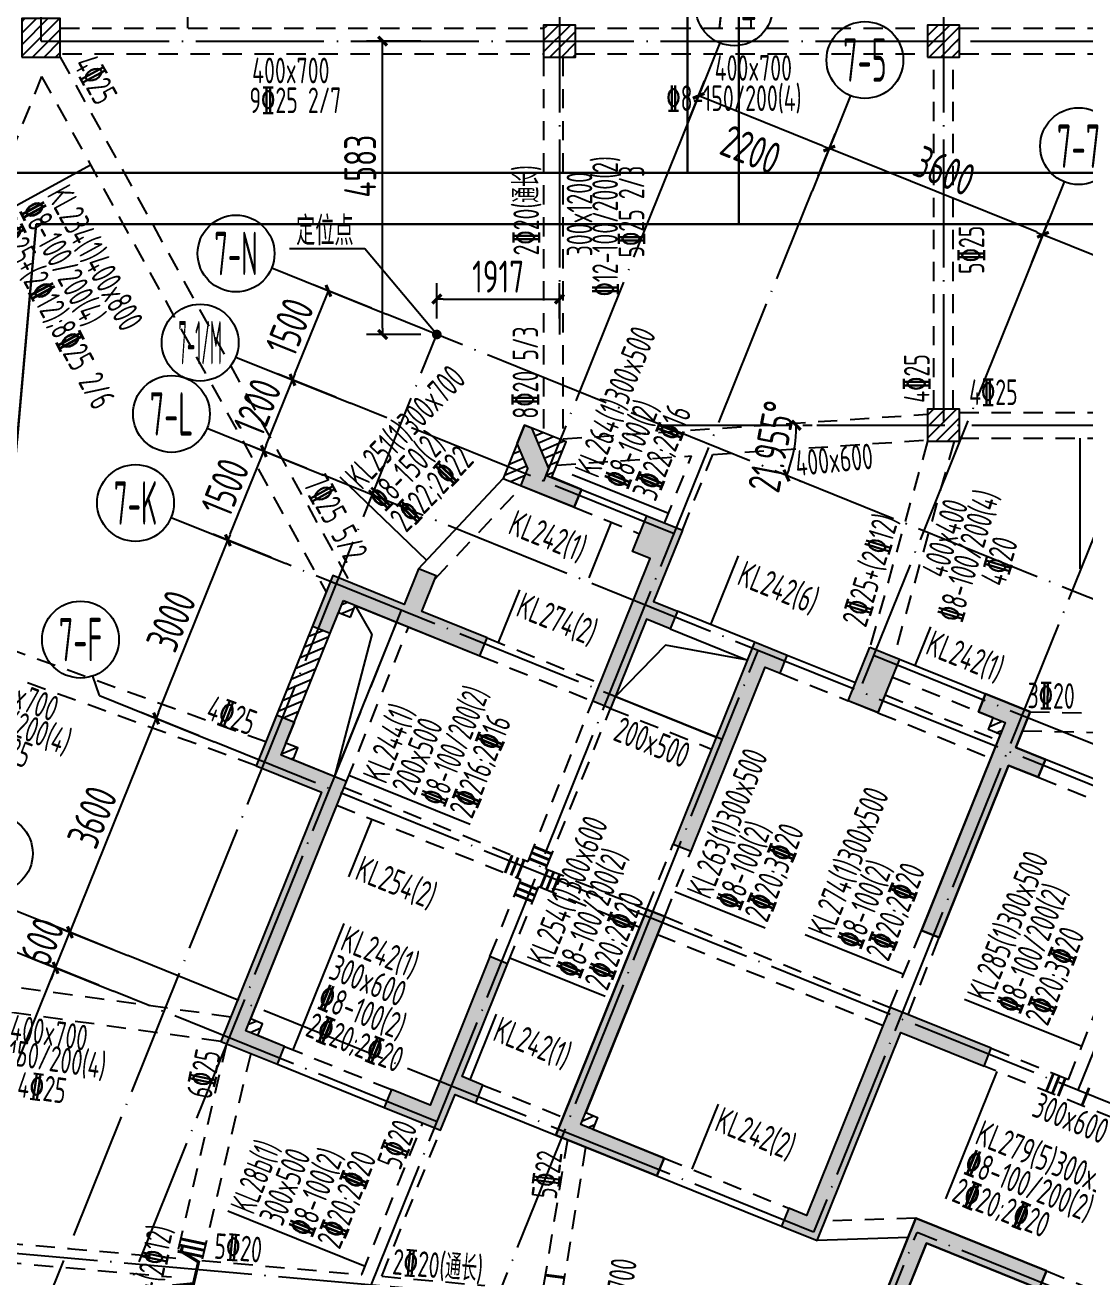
# Model space of a CAD drawing. Header units: millimetres. Extents: x 64473 to 386235, y 427387 to 703525.
# Drawn here: x 226496 to 243056, y 519695 to 539245 of the extents above; entities that cross this region are included whole.
import ezdxf
from ezdxf.enums import TextEntityAlignment as Align

# ---------------------------------------------------------------- set-up
doc = ezdxf.new("R2010")
doc.units = ezdxf.units.MM
doc.header["$LTSCALE"] = 100
doc.header["$PDMODE"] = 35
doc.header["$PDSIZE"] = 200
doc.linetypes.add('3', pattern=[5, 3, -2])
doc.linetypes.add('DOTE', pattern=[2.42, 2, -0.2, 0.02, -0.2])
for name, color, linetype in [('B-TEXT', 7, 'Continuous'), ('B-开洞', 7, 'Continuous'), ('COLU', 7, 'Continuous'), ('colu-1层', 6, 'Continuous'), ('colu-主楼', 7, 'Continuous'), ('h填实-1层', 254, 'Continuous'), ('h斜线-1层', 7, 'Continuous'), ('h斜线-柱', 7, 'Continuous'), ('L-AXIS', 3, 'Continuous'), ('L-dote', 253, 'DOTE'), ('L-吊筋', 1, 'Continuous'), ('L-箍筋', 1, 'Continuous'), ('wall-主楼', 2, 'Continuous'), ('垂直标注', 31, 'Continuous'), ('垂直钢筋', 27, 'Continuous'), ('梁', 4, 'Continuous'), ('梁虚线', 4, '3'), ('水平标注', 2, 'Continuous'), ('水平钢筋', 30, 'Continuous')]:
    doc.layers.add(name, color=color, linetype=linetype)
doc.styles.add('_TCH_AXIS', font='tssdeng.shx', dxfattribs={"width": 0.7, "bigfont": 'tssdchn.shx'})
doc.styles.add('COMPLEX', font='tssdeng.shx', dxfattribs={"width": 0.7, "bigfont": 'tssdchn.shx'})
doc.styles.get("Standard").update_dxf_attribs({"font": 'tssdeng.shx', "width": 0.7, "bigfont": 'tssdchn.shx'})
doc.styles.add('TSSD_Dimension', font='Tssdeng.shx', dxfattribs={"width": 0.7, "bigfont": 'tssdchn.shx'})
doc.dimstyles.new('TSSD_100_100', dxfattribs={"dimtxt": 300, "dimasz": 100, "dimexe": 100, "dimexo": 250, "dimgap": 100, "dimtad": 1, "dimdec": 0, "dimzin": 0, "dimdsep": 46, "dimtxsty": 'TSSD_Dimension', "dimblk": 'ARCHTICK', "dimcen": 0, "dimdle": 100, "dimclrt": 7, "dimadec": 0, "dimazin": 0, "dimtfac": 1, "dimtdec": 0, "dimtix": 1, "dimtmove": 2, "dimatfit": 3, "dimldrblk": 'ARCHTICK', "dimfxl": 1, "dimtolj": 1, "dimtzin": 0, "dimarcsym": 0})
doc.dimstyles.new('TSSD_100_100$0', dxfattribs={"dimtxt": 300, "dimasz": 100, "dimexe": 250, "dimexo": 250, "dimgap": 100, "dimtad": 1, "dimdec": 0, "dimzin": 0, "dimdsep": 46, "dimtxsty": 'TSSD_Dimension', "dimblk": '_tsdbk', "dimblk1": '_tsdbk', "dimblk2": '_tsdbk', "dimsah": 1, "dimcen": 0, "dimclrt": 7, "dimadec": 0, "dimazin": 0, "dimtfac": 1, "dimtdec": 0, "dimtix": 1, "dimtmove": 2, "dimatfit": 3, "dimldrblk": '_tsdbk', "dimfxl": 1, "dimtolj": 1, "dimtzin": 0, "dimarcsym": 0})
pattern_1 = [(45, (-467527.32, -323147.44), (-89.802561, 89.802561), [])]
pattern_2 = [(23.04538, (-111304.37, 109875.01), (-49.71543, 116.864777), [])]

# ---------------------------------------------------------------- blocks, each defined once
blk = doc.blocks.new('_tsdbk')
blk.add_line((-1, 0), (0, 0))
at = {"const_width": 0.5}
blk.add_lwpolyline([(-0.7, -0.7), (0.7, 0.7)], dxfattribs=at)
blk = doc.blocks.new('*D150')
at = {"layer": 'Defpoints', "color": 0}
for p in [(242399, 535970), (242132, 535307), (244451, 534372)]:
    blk.add_point(p, dxfattribs=at)
at = {"layer": 'L-AXIS', "color": 0, "lineweight": -2}
for p, q in [((242225, 535539), (242493, 536202)), ((244625, 535073), (242492, 535933)), ((244544, 534604), (244812, 535268))]:
    blk.add_line(p, q, dxfattribs=at)
at = {"layer": 'L-AXIS', "color": 0, "lineweight": -2, "xscale": 100, "yscale": 100, "zscale": 100}
for p, rotation in [((242399, 535970), 158.0453799635221), ((244718, 535036), 338.0453799635221)]:
    blk.add_blockref('_tsdbk', p, dxfattribs=dict(at, rotation=rotation))
at = {"layer": 'L-AXIS', "color": 7, "insert": (243690, 535828), "char_height": 500, "attachment_point": 5, "rotation": 338.0454, "style": 'TSSD_Dimension'}
blk.add_mtext('\\A1;2500', dxfattribs=at)
blk = doc.blocks.new('_AXISO')
blk.add_circle((0, 0), 0.5)
at = {"layer": 'B-TEXT', "style": 'COMPLEX', "width": 1.450893}
blk.add_attdef('A', text='', height=0.56, dxfattribs=at).set_placement((0.249375, -0.28), (0.749375, -0.28), align=Align.FIT)
blk = doc.blocks.new('*D151')
at = {"layer": 'Defpoints', "color": 0}
for p in [(239061, 537316), (238793, 536653), (242132, 535307)]:
    blk.add_point(p, dxfattribs=at)
at = {"layer": 'L-AXIS', "color": 0, "lineweight": -2}
for p, q in [((238886, 536884), (239154, 537548)), ((242307, 536008), (239153, 537279)), ((242225, 535539), (242493, 536202))]:
    blk.add_line(p, q, dxfattribs=at)
at = {"layer": 'L-AXIS', "color": 0, "lineweight": -2, "xscale": 100, "yscale": 100, "zscale": 100}
for p, rotation in [((239061, 537316), 158.0453799635221), ((242399, 535970), 338.0453799635221)]:
    blk.add_blockref('_tsdbk', p, dxfattribs=dict(at, rotation=rotation))
at = {"layer": 'L-AXIS', "color": 7, "insert": (240861, 536968), "char_height": 500, "attachment_point": 5, "rotation": 338.0454, "style": 'TSSD_Dimension'}
blk.add_mtext('\\A1;3600', dxfattribs=at)
blk = doc.blocks.new('*D153')
at = {"layer": 'Defpoints', "color": 0}
for p in [(226974, 524522), (227880, 524156), (226086, 519704)]:
    blk.add_point(p, dxfattribs=at)
at = {"layer": 'L-AXIS', "color": 0, "lineweight": -2}
for p, q in [((227648, 524250), (226742, 524615)), ((225217, 520162), (226937, 524429)), ((225854, 519798), (224948, 520163))]:
    blk.add_line(p, q, dxfattribs=at)
at = {"layer": 'L-AXIS', "color": 0, "lineweight": -2, "xscale": 100, "yscale": 100, "zscale": 100}
for p, rotation in [((226974, 524522), 68.04537995731236), ((225179, 520070), 248.0453799573123)]:
    blk.add_blockref('_tsdbk', p, dxfattribs=dict(at, rotation=rotation))
at = {"layer": 'L-AXIS', "color": 7, "insert": (225752, 522426), "char_height": 500, "attachment_point": 5, "rotation": 68.0454, "style": 'TSSD_Dimension'}
blk.add_mtext('\\A1;4800', dxfattribs=at)
blk = doc.blocks.new('*D159')
at = {"layer": 'Defpoints', "color": 0}
for p in [(229666, 531199), (230572, 530834), (229450, 528052)]:
    blk.add_point(p, dxfattribs=at)
at = {"layer": 'L-AXIS', "color": 0, "lineweight": -2}
for p, q in [((230340, 530928), (229434, 531293)), ((228582, 528510), (229628, 531107)), ((229219, 528145), (228312, 528510))]:
    blk.add_line(p, q, dxfattribs=at)
at = {"layer": 'L-AXIS', "color": 0, "lineweight": -2, "xscale": 100, "yscale": 100, "zscale": 100}
for p, rotation in [((229666, 531199), 68.04537995731236), ((228544, 528417), 248.0453799573123)]:
    blk.add_blockref('_tsdbk', p, dxfattribs=dict(at, rotation=rotation))
at = {"layer": 'L-AXIS', "color": 7, "insert": (228780, 529939), "char_height": 500, "attachment_point": 5, "rotation": 68.0454, "style": 'TSSD_Dimension'}
blk.add_mtext('\\A1;3000', dxfattribs=at)
blk = doc.blocks.new('*D163')
at = {"layer": 'Defpoints', "color": 0}
for p in [(227198, 525078), (228105, 524713), (227880, 524156)]:
    blk.add_point(p, dxfattribs=at)
at = {"layer": 'L-AXIS', "color": 0, "lineweight": -2}
for p, q in [((227873, 524806), (226966, 525172)), ((227236, 525171), (227273, 525264)), ((226974, 524522), (227198, 525078)), ((227648, 524250), (226742, 524615)), ((226937, 524429), (226899, 524336))]:
    blk.add_line(p, q, dxfattribs=at)
at = {"layer": 'L-AXIS', "color": 0, "lineweight": -2, "xscale": 100, "yscale": 100, "zscale": 100}
for p, rotation in [((227198, 525078), 248.0453799573123), ((226974, 524522), 68.04537995731238)]:
    blk.add_blockref('_tsdbk', p, dxfattribs=dict(at, rotation=rotation))
at = {"layer": 'L-AXIS', "color": 7, "insert": (226762, 524931), "char_height": 500, "attachment_point": 5, "rotation": 68.0454, "style": 'TSSD_Dimension'}
blk.add_mtext('\\A1;600', dxfattribs=at)
blk = doc.blocks.new('*D164')
at = {"layer": 'Defpoints', "color": 0}
for p in [(228544, 528417), (229450, 528052), (228105, 524713)]:
    blk.add_point(p, dxfattribs=at)
at = {"layer": 'L-AXIS', "color": 0, "lineweight": -2}
for p, q in [((229219, 528145), (228312, 528510)), ((227236, 525171), (228507, 528324)), ((227873, 524806), (226966, 525172))]:
    blk.add_line(p, q, dxfattribs=at)
at = {"layer": 'L-AXIS', "color": 0, "lineweight": -2, "xscale": 100, "yscale": 100, "zscale": 100}
for p, rotation in [((228544, 528417), 68.04537995731236), ((227198, 525078), 248.0453799573123)]:
    blk.add_blockref('_tsdbk', p, dxfattribs=dict(at, rotation=rotation))
at = {"layer": 'L-AXIS', "color": 7, "insert": (227547, 526878), "char_height": 500, "attachment_point": 5, "rotation": 68.0454, "style": 'TSSD_Dimension'}
blk.add_mtext('\\A1;3600', dxfattribs=at)
blk = doc.blocks.new('*D165')
at = {"layer": 'Defpoints', "color": 0}
for p in [(234847, 534966), (232930, 534412), (234847, 534412)]:
    blk.add_point(p, dxfattribs=at)
at = {"layer": 'L-AXIS', "color": 0, "lineweight": -2}
for p, q in [((232930, 534662), (232930, 535216)), ((234847, 534662), (234847, 535216)), ((233030, 534966), (234747, 534966))]:
    blk.add_line(p, q, dxfattribs=at)
at = {"layer": 'L-AXIS', "color": 0, "lineweight": -2, "xscale": 100, "yscale": 100, "zscale": 100, "rotation": 180}
blk.add_blockref('_tsdbk', (232930, 534966), dxfattribs=at)
at = {"layer": 'L-AXIS', "color": 0, "lineweight": -2, "xscale": 100, "yscale": 100, "zscale": 100}
blk.add_blockref('_tsdbk', (234847, 534966), dxfattribs=at)
at = {"layer": 'L-AXIS', "color": 7, "insert": (233888, 535316), "char_height": 500, "attachment_point": 5, "style": 'TSSD_Dimension'}
blk.add_mtext('\\A1;1917', dxfattribs=at)
blk = doc.blocks.new('*D166')
at = {"layer": 'Defpoints', "color": 0}
for p in [(232083, 538995), (232930, 538995), (232930, 534412)]:
    blk.add_point(p, dxfattribs=at)
at = {"layer": 'L-AXIS', "color": 0, "lineweight": -2}
for p, q in [((232680, 538995), (231833, 538995)), ((232083, 534512), (232083, 538895)), ((232680, 534412), (231833, 534412))]:
    blk.add_line(p, q, dxfattribs=at)
at = {"layer": 'L-AXIS', "color": 0, "lineweight": -2, "xscale": 100, "yscale": 100, "zscale": 100}
for p, rotation in [((232083, 538995), 90), ((232083, 534412), 270)]:
    blk.add_blockref('_tsdbk', p, dxfattribs=dict(at, rotation=rotation))
at = {"layer": 'L-AXIS', "color": 7, "insert": (231733, 537041), "char_height": 500, "attachment_point": 5, "rotation": 90, "style": 'TSSD_Dimension'}
blk.add_mtext('\\A1;4583', dxfattribs=at)
blk = doc.blocks.new('*D167')
at = {"layer": 'Defpoints', "color": 0}
for p in [(230227, 532591), (231133, 532225), (230572, 530834)]:
    blk.add_point(p, dxfattribs=at)
at = {"layer": 'L-AXIS', "color": 0, "lineweight": -2}
for p, q in [((230901, 532319), (229995, 532684)), ((229703, 531292), (230189, 532498)), ((230340, 530928), (229434, 531293))]:
    blk.add_line(p, q, dxfattribs=at)
at = {"layer": 'L-AXIS', "color": 0, "lineweight": -2, "xscale": 100, "yscale": 100, "zscale": 100}
for p, rotation in [((230227, 532591), 68.04537995731236), ((229666, 531199), 248.0453799573123)]:
    blk.add_blockref('_tsdbk', p, dxfattribs=dict(at, rotation=rotation))
at = {"layer": 'L-AXIS', "color": 7, "insert": (229622, 532026), "char_height": 500, "attachment_point": 5, "rotation": 68.0454, "style": 'TSSD_Dimension'}
blk.add_mtext('\\A1;1500', dxfattribs=at)
blk = doc.blocks.new('*D168')
at = {"layer": 'Defpoints', "color": 0}
for p in [(230675, 533704), (231582, 533338), (231133, 532225)]:
    blk.add_point(p, dxfattribs=at)
at = {"layer": 'L-AXIS', "color": 0, "lineweight": -2}
for p, q in [((231350, 533432), (230443, 533797)), ((230264, 532683), (230638, 533611)), ((230901, 532319), (229995, 532684))]:
    blk.add_line(p, q, dxfattribs=at)
at = {"layer": 'L-AXIS', "color": 0, "lineweight": -2, "xscale": 100, "yscale": 100, "zscale": 100}
for p, rotation in [((230675, 533704), 68.04537995731236), ((230227, 532591), 248.0453799573123)]:
    blk.add_blockref('_tsdbk', p, dxfattribs=dict(at, rotation=rotation))
at = {"layer": 'L-AXIS', "color": 7, "insert": (230126, 533278), "char_height": 500, "attachment_point": 5, "rotation": 68.0454, "style": 'TSSD_Dimension'}
blk.add_mtext('\\A1;1200', dxfattribs=at)
blk = doc.blocks.new('*D169')
at = {"layer": 'Defpoints', "color": 0}
for p in [(231236, 535095), (232142, 534730), (231582, 533338)]:
    blk.add_point(p, dxfattribs=at)
at = {"layer": 'L-AXIS', "color": 0, "lineweight": -2}
for p, q in [((231910, 534823), (231004, 535188)), ((230713, 533796), (231199, 535002)), ((231350, 533432), (230443, 533797))]:
    blk.add_line(p, q, dxfattribs=at)
at = {"layer": 'L-AXIS', "color": 0, "lineweight": -2, "xscale": 100, "yscale": 100, "zscale": 100}
for p, rotation in [((231236, 535095), 68.04537995731236), ((230675, 533704), 248.0453799573123)]:
    blk.add_blockref('_tsdbk', p, dxfattribs=dict(at, rotation=rotation))
at = {"layer": 'L-AXIS', "color": 7, "insert": (230631, 534530), "char_height": 500, "attachment_point": 5, "rotation": 68.0454, "style": 'TSSD_Dimension'}
blk.add_mtext('\\A1;1500', dxfattribs=at)
blk = doc.blocks.new('*D170')
at = {"layer": 'Defpoints', "color": 0}
for p in [(236446, 532995), (236446, 532995), (238414, 532995), (238478, 532464), (238360, 532223)]:
    blk.add_point(p, dxfattribs=at)
at = {"layer": 'L-AXIS', "color": 0, "lineweight": -2}
for p, q in [((238664, 532995), (238796, 532995)), ((238592, 532130), (238625, 532116))]:
    blk.add_line(p, q, dxfattribs=at)
blk.add_arc((236446, 532995), 2100, 340.7744, 357.271, dxfattribs=at)
at = {"layer": 'L-AXIS', "color": 0, "lineweight": -2, "xscale": 100, "yscale": 100, "zscale": 100}
for p, rotation in [((238546, 532995), 88.63549690525447), ((238393, 532210), 249.4098830529128)]:
    blk.add_blockref('_tsdbk', p, dxfattribs=dict(at, rotation=rotation))
at = {"layer": 'L-AXIS', "color": 7, "insert": (238164, 532662), "char_height": 500, "attachment_point": 5, "rotation": 79.0227, "style": 'TSSD_Dimension'}
blk.add_mtext('\\A1;21.955°', dxfattribs=at)
blk = doc.blocks.new('*D171')
at = {"layer": 'Defpoints', "color": 0}
for p in [(237020, 538139), (236752, 537475), (238793, 536653)]:
    blk.add_point(p, dxfattribs=at)
at = {"layer": 'L-AXIS', "color": 0, "lineweight": -2}
for p, q in [((236846, 537707), (237114, 538371)), ((238968, 537354), (237113, 538102)), ((238886, 536884), (239154, 537548))]:
    blk.add_line(p, q, dxfattribs=at)
at = {"layer": 'L-AXIS', "color": 0, "lineweight": -2, "xscale": 100, "yscale": 100, "zscale": 100}
for p, rotation in [((237020, 538139), 158.0453799635221), ((239061, 537316), 338.0453799635221)]:
    blk.add_blockref('_tsdbk', p, dxfattribs=dict(at, rotation=rotation))
at = {"layer": 'L-AXIS', "color": 7, "insert": (237837, 537299), "char_height": 500, "attachment_point": 5, "rotation": 338.0454, "style": 'TSSD_Dimension'}
blk.add_mtext('\\A1;2200', dxfattribs=at)
blk = doc.blocks.new('后浇带现场')
at = {"color": 6, "lineweight": 30}
for points in [[(662200, 674230), (718557, 674230), (718557, 624270), (707583, 624270), (707286, 620897), (700215, 616964), (698139, 620873), (664797, 619534)], [(662200, 673430), (717757, 673430), (717757, 625070), (706851, 625070), (706526, 621390), (700538, 618060), (698609, 621692), (664765, 620333)], [(781539, 625070), (706851, 625070)], [(703803, 581649), (707583, 624270)], [(780665, 624270), (707583, 624270)]]:
    blk.add_lwpolyline(points, dxfattribs=at)

msp = doc.modelspace()

# ---------------------------------------------------------------- hatches: boundary and pattern name
at = {"layer": 'h填实-1层'}
for points in [[(235076.9, 531713.7), (234242.2, 532050.2), (234350.7, 532319.3), (234184.6, 532709.7), (234300.4, 532997), (234406.5, 532954.3), (234675.4, 532322.4), (234632.6, 532216.2), (235189.1, 531991.9)], [(236205, 529965.1), (235644.2, 528573.9), (235365.9, 528686.1), (236263.2, 530912), (235985, 531024.2), (236209.3, 531580.7), (236765.8, 531356.3), (236317.2, 530243.4), (236688.1, 530093.8), (236576, 529815.6)], [(231470.5, 530256.3), (233603.7, 529396.4), (233715.9, 529674.7), (232695.9, 530085.8), (232920.2, 530642.3), (232641.9, 530754.5), (232417.6, 530198), (231304.4, 530646.7), (230986.6, 529858.4), (231264.9, 529746.2)], [(236900.9, 526342.2), (238060, 529217.4), (238291.8, 529123.9), (238404, 529402.2), (237893.9, 529607.8), (236622.7, 526454.3)], [(239695, 529528.8), (240158.7, 529341.9), (239822.2, 528507.2), (239358.5, 528694.1)], [(241503.6, 528799.8), (241391.4, 528521.5), (241808.8, 528353.3), (240500.1, 525107), (240778.4, 524994.8), (241862.6, 527684.5), (242326.4, 527497.6), (242438.5, 527775.8), (241974.8, 527962.7), (242199.2, 528519.4)], [(230425.8, 528467.2), (230108, 527678.8), (231128.3, 527267.5), (229558, 523372.1), (230439.1, 523016.9), (230551.3, 523295.2), (229948.4, 523538.2), (231518.7, 527433.6), (230498.5, 527844.9), (230704.1, 528355)], [(236479.6, 521552.3), (235181.1, 522075.8), (236489.7, 525322), (236211.4, 525434.1), (234790.7, 521909.7), (236367.4, 521274.1)], [(232220.7, 522622.2), (232108.6, 522344), (232989.7, 521988.8), (233214, 522545.3), (233538.6, 522414.4), (233650.8, 522692.7), (233326.2, 522823.5), (234036.5, 524585.7), (233758.3, 524697.9), (233047.9, 522935.7), (232823.6, 522379.2)], [(238315.2, 520489), (238871.6, 520264.6), (240180.2, 523510.8), (241478.7, 522987.4), (241590.8, 523265.7), (240014.1, 523901.2), (238705.6, 520655.1), (238427.3, 520767.2)], [(238959, 514730.7), (238448.9, 514936.3), (240579.9, 520222.9), (242342, 519512.6), (242454.2, 519790.9), (240413.8, 520613.3), (238058.5, 514770.2), (238846.8, 514452.4)]]:
    msp.add_hatch(color=256, dxfattribs=at).paths.add_polyline_path(points)
at = {"layer": 'h斜线-1层'}
h = msp.add_hatch(dxfattribs=at)
h.set_pattern_fill('ANSI31', color=256, scale=40, angle=-21.95462, style=0)
h.paths.add_polyline_path([(234675.4, 532322.4), (234632.6, 532216.2), (235189, 531992), (234726.5, 532182), (234950.9, 532738.4), (234406.3, 532955)])
h.paths.add_polyline_path([(234184.6, 532709.7), (233963.9, 532162.3), (234242.2, 532050.2), (234350.7, 532319.3)])
h = msp.add_hatch(dxfattribs=at)
h.set_pattern_fill('ANSI31', color=256, scale=40, angle=-21.95462, style=0)
h.set_pattern_definition(pattern_2)
h.paths.add_polyline_path([(231656, 530181.6), (231470.5, 530256.3), (231395.7, 530070.8), (231581.2, 529996)])
h = msp.add_hatch(dxfattribs=at)
h.set_pattern_fill('ANSI31', color=256, scale=40, angle=-21.95462, style=0)
h.set_pattern_definition(pattern_2)
h.paths.add_polyline_path([(231264.9, 529746.2), (230986.6, 529858.4), (230425.8, 528467.2), (230704.1, 528355)])
h = msp.add_hatch(dxfattribs=at)
h.set_pattern_fill('ANSI31', color=256, scale=40, angle=-21.95462, style=0)
h.set_pattern_definition(pattern_2)
h.paths.add_polyline_path([(241808.8, 528353.3), (241623.3, 528428.1), (241548.4, 528242.4), (241733.9, 528167.6)])
h = msp.add_hatch(dxfattribs=at)
h.set_pattern_fill('ANSI31', color=256, scale=40, angle=-21.95462, style=0)
h.set_pattern_definition(pattern_2)
h.paths.add_polyline_path([(230758.7, 527955.6), (230573.2, 528030.4), (230498.5, 527844.9), (230683.9, 527770.1)])
h = msp.add_hatch(dxfattribs=at)
h.set_pattern_fill('ANSI31', color=256, scale=40, angle=-21.95462, style=0)
h.set_pattern_definition(pattern_2)
h.paths.add_polyline_path([(230208.7, 523648.9), (230023.2, 523723.7), (229948.4, 523538.2), (230133.9, 523463.4)])
h = msp.add_hatch(dxfattribs=at)
h.set_pattern_fill('ANSI31', color=256, scale=40, angle=-21.95462, style=0)
h.set_pattern_definition(pattern_2)
h.paths.add_polyline_path([(235441.4, 522186.5), (235255.9, 522261.3), (235181.1, 522075.8), (235366.6, 522001)])
at = {"layer": 'h斜线-柱'}
h = msp.add_hatch(dxfattribs=at)
h.set_pattern_fill('ANSI31', color=256, scale=40, style=0)
h.set_pattern_definition(pattern_1)
h.paths.add_polyline_path([(226446.5, 538744.7), (227046.5, 538744.7), (227046.5, 539344.7), (226446.5, 539344.7)])
h = msp.add_hatch(dxfattribs=at)
h.set_pattern_fill('ANSI31', color=256, scale=40, style=0)
h.set_pattern_definition(pattern_1)
h.paths.add_polyline_path([(234596.5, 538744.7), (235096.5, 538744.7), (235096.5, 539244.7), (234596.5, 539244.7)])
h = msp.add_hatch(dxfattribs=at)
h.set_pattern_fill('ANSI31', color=256, scale=40, style=0)
h.set_pattern_definition(pattern_1)
h.paths.add_polyline_path([(240596.5, 538744.7), (241096.5, 538744.7), (241096.5, 539244.7), (240596.5, 539244.7)])
h = msp.add_hatch(dxfattribs=at)
h.set_pattern_fill('ANSI31', color=256, scale=40, style=0)
h.set_pattern_definition(pattern_1)
h.paths.add_polyline_path([(240596.5, 532744.7), (241096.5, 532744.7), (241096.5, 533244.7), (240596.5, 533244.7)])

# ---------------------------------------------------------------- linework, layer by layer
at = {"layer": 'B-开洞'}
for points in [[(231656, 530181.5), (231913.5, 529726.5), (231333.2, 527508.4)], [(237781.7, 529329.5), (236502.7, 529563.4), (235719, 528759.4)]]:
    msp.add_lwpolyline(points, dxfattribs=at)
at = {"layer": 'COLU'}
for points in [[(226446.5, 538744.7), (227046.5, 538744.7), (227046.5, 539344.7), (226446.5, 539344.7)], [(234596.5, 538744.7), (235096.5, 538744.7), (235096.5, 539244.7), (234596.5, 539244.7)], [(240596.5, 538744.7), (241096.5, 538744.7), (241096.5, 539244.7), (240596.5, 539244.7)], [(240596.5, 532744.7), (241096.5, 532744.7), (241096.5, 533244.7), (240596.5, 533244.7)]]:
    msp.add_lwpolyline(points, close=True, dxfattribs=at)
at = {"layer": 'colu-1层'}
for points in [[(235076.9, 531713.7), (234242.2, 532050.2), (234350.7, 532319.3), (234184.6, 532709.7), (234300.4, 532997), (234406.5, 532954.3), (234675.4, 532322.4), (234632.6, 532216.2), (235189.1, 531991.9)], [(236205, 529965.1), (235644.2, 528573.9), (235365.9, 528686.1), (236263.2, 530912), (235985, 531024.2), (236209.3, 531580.7), (236765.8, 531356.3), (236317.2, 530243.4), (236688.1, 530093.8), (236576, 529815.6)], [(231470.5, 530256.3), (233603.7, 529396.4), (233715.9, 529674.7), (232695.9, 530085.8), (232920.2, 530642.3), (232641.9, 530754.5), (232417.6, 530198), (231304.4, 530646.7), (230986.6, 529858.4), (231264.9, 529746.2)], [(236900.9, 526342.2), (238060, 529217.4), (238291.8, 529123.9), (238404, 529402.2), (237893.9, 529607.8), (236622.7, 526454.3)], [(239695, 529528.8), (240158.7, 529341.9), (239822.2, 528507.2), (239358.5, 528694.1)], [(230425.8, 528467.2), (230108, 527678.8), (231128.3, 527267.5), (229558, 523372.1), (230439.1, 523016.9), (230551.3, 523295.2), (229948.4, 523538.2), (231518.7, 527433.6), (230498.5, 527844.9), (230704.1, 528355)], [(236479.6, 521552.3), (235181.1, 522075.8), (236489.7, 525322), (236211.4, 525434.1), (234790.7, 521909.7), (236367.4, 521274.1)], [(232220.7, 522622.2), (232108.6, 522344), (232989.7, 521988.8), (233214, 522545.3), (233538.6, 522414.4), (233650.8, 522692.7), (233326.2, 522823.5), (234036.5, 524585.7), (233758.3, 524697.9), (233047.9, 522935.7), (232823.6, 522379.2)], [(238315.2, 520489), (238871.6, 520264.6), (240180.2, 523510.8), (241478.7, 522987.4), (241590.8, 523265.7), (240014.1, 523901.2), (238705.6, 520655.1), (238427.3, 520767.2)], [(238959, 514730.7), (238448.9, 514936.3), (240579.9, 520222.9), (242342, 519512.6), (242454.2, 519790.9), (240413.8, 520613.3), (238058.5, 514770.2), (238846.8, 514452.4)]]:
    msp.add_lwpolyline(points, close=True, dxfattribs=at)
at = {"layer": 'colu-1层', "elevation": 0}
msp.add_lwpolyline([(241503.6, 528799.8), (241391.4, 528521.5), (241808.8, 528353.3), (240500.1, 525107), (240778.4, 524994.8), (241862.6, 527684.5), (242326.4, 527497.6), (242438.5, 527775.8), (241974.8, 527962.7), (242199.2, 528519.4)], close=True, dxfattribs=at)
at = {"layer": 'colu-主楼'}
msp.add_lwpolyline([(239694.9, 529528.7), (240158.6, 529341.7), (239822.2, 528507), (239358.4, 528693.9)], close=True, dxfattribs=at)
at = {"layer": 'L-AXIS'}
for p, q in [((237352.9, 538964.7), (236752.5, 537475.1)), ((239393.4, 538142.1), (238792.9, 536652.6)), ((242732.3, 536796.2), (242131.9, 535306.7)), ((230349.7, 535452.1), (232142.3, 534729.5)), ((229788.9, 534060.9), (231581.5, 533338.3)), ((229340.3, 532948), (231132.9, 532225.3)), ((228779.5, 531556.7), (230572.1, 530834.1)), ((227657.8, 528774.3), (227554.9, 529079.3)), ((227657.8, 528774.3), (229450.5, 528051.7)), ((226311.9, 525435.4), (228104.5, 524712.7)), ((226087.6, 524878.9), (227880.2, 524156.3))]:
    msp.add_line(p, q, dxfattribs=at)
msp.add_lwpolyline([(232930.1, 534412), (231806.2, 535751.8), (230630.5, 535751.8)], dxfattribs=at)
at = {"layer": 'L-AXIS', "const_width": 75}
msp.add_lwpolyline([(232895.3, 534426, 1), (232964.8, 534398, 1)], format="xyb", close=True, dxfattribs=at)
at = {"layer": 'L-dote', "ltscale": 10}
for p, q in [((234846.5, 677819.9), (234846.6, 534412)), ((240846.5, 677819.9), (240846.5, 532994.7)), ((226746.5, 538994.7), (226746.5, 594394.7)), ((226746.5, 538994.7), (289446.5, 538994.7)), ((236752.5, 537475.1), (234595.2, 532123.5)), ((231906.5, 519569.2), (238792.9, 536652.6)), ((242131.9, 535306.7), (239525.9, 528842.1)), ((273734.4, 517963.6), (232142.3, 534729.5)), ((224543.7, 513607.6), (232930.1, 534412)), ((244450.6, 534372), (238816.3, 520394.8)), ((236635.7, 531301), (231581.5, 533338.3)), ((247233, 533250.4), (242944.7, 522612.1)), ((236446, 532994.7), (273246.5, 532994.7)), ((259652.3, 520729), (231132.9, 532225.3)), ((237388.4, 528086.4), (230572.1, 530834.1)), ((225563.9, 513196.3), (232380, 530105.3)), ((230572.3, 511177.4), (237949.2, 529477.6)), ((272920.3, 516027.5), (239750.3, 529398.5)), ((257969.8, 516555.4), (229450.5, 528051.7)), ((238816.3, 520394.8), (228104.5, 524712.7)), ((232934.3, 522118.9), (227880.2, 524156.3)), ((234859.2, 519307.3), (214398.6, 521121.9)), ((235859, 509046.4), (240431.8, 520390.5)), ((269920.9, 508503.3), (240431.8, 520390.5))]:
    msp.add_line(p, q, dxfattribs=at)
at = {"layer": 'L-吊筋', "const_width": 50}
msp.add_lwpolyline([(228791.5, 519461.2), (228813.9, 519558.7), (229128.7, 519588.9), (229207.2, 519929.9), (228937.2, 520094.7), (228959.7, 520192.1)], dxfattribs=at)
at = {"layer": 'L-箍筋', "const_width": 44.9}
for points in [[(234108, 526282), (233995.9, 526003.8)], [(234200.8, 526244.6), (234088.6, 525966.4)], [(234412.4, 526320.5), (234690.6, 526208.3)], [(234449.8, 526413.3), (234728, 526301.1)], [(234293.5, 526207.2), (234181.4, 525929)], [(234375, 526227.8), (234653.2, 526115.6)], [(234664.5, 526057.7), (234552.4, 525779.4)], [(234225.4, 525856.8), (234503.7, 525744.6)], [(234757.3, 526020.3), (234645.1, 525742)], [(234850, 525982.9), (234737.9, 525704.7)], [(234150.7, 525671.3), (234428.9, 525559.1)], [(234188, 525764), (234466.3, 525651.9)], [(242564.2, 522873.3), (242452.1, 522595)], [(242657, 522835.9), (242544.8, 522557.6)], [(242749.7, 522798.5), (242637.5, 522520.3)], [(243120.7, 522649), (243008.5, 522370.7)], [(228903.1, 520193.9), (229294.4, 520111.3)], [(228926.1, 520291.2), (229317.5, 520208.5)], [(228880.1, 520096.7), (229271.4, 520014)], [(234616.9, 519725), (234914.4, 519686.6)]]:
    msp.add_lwpolyline(points, dxfattribs=at)
at = {"layer": 'wall-主楼'}
for points in [[(235189.1, 531991.9), (234726.5, 532182), (234950.9, 532738.4), (234300.4, 532997), (233963.9, 532162.3), (235076.9, 531713.7)], [(235985, 531024.2), (236209.3, 531580.7), (236765.8, 531356.3), (236317.1, 530243.4), (236688.1, 530093.8), (236576, 529815.6), (236205, 529965.1), (235644.2, 528573.9), (235365.9, 528686.1), (236263.2, 530912)], [(231581.2, 529996), (231656, 530181.5), (233603.7, 529396.4), (233715.9, 529674.7), (232695.7, 530085.9), (232920, 530642.4), (232641.7, 530754.6), (232417.4, 530198.1), (231304.4, 530646.7), (230108, 527678.8), (231128.3, 527267.5), (229558, 523372.1), (230439.1, 523016.9), (230551.3, 523295.2), (230133.9, 523463.4), (230208.7, 523648.9), (230023.2, 523723.7), (231518.7, 527433.6), (230683.9, 527770.1), (230758.7, 527955.6), (230573.2, 528030.4), (231395.7, 530070.8)], [(238059.9, 529217.4), (238291.8, 529123.9), (238404, 529402.1), (237893.9, 529607.8), (236622.7, 526454.3), (236900.9, 526342.2)], [(242454.3, 519790.8), (242342.1, 519512.6), (240579.9, 520222.9), (238523.6, 515121.8), (238709.1, 515047), (238634.4, 514861.5), (238959, 514730.7), (238846.8, 514452.4), (238058.5, 514770.2), (240413.8, 520613.3)]]:
    msp.add_lwpolyline(points, close=True, dxfattribs=at)
at = {"layer": 'wall-主楼', "elevation": 0}
for points in [[(242438.5, 527775.8), (242326.4, 527497.6), (241862.6, 527684.5), (240778.4, 524994.8), (240500.1, 525107), (241733.9, 528167.6), (241548.4, 528242.4), (241623.2, 528427.9), (241391.3, 528521.4), (241503.5, 528799.6), (242199.1, 528519.2), (241974.8, 527962.7)], [(236211.4, 525434.1), (236489.7, 525321.9), (235255.9, 522261.3), (235441.4, 522186.5), (235366.6, 522001), (236479.6, 521552.3), (236367.4, 521274.1), (234790.7, 521909.7)], [(238315.2, 520489), (238871.6, 520264.6), (240180.2, 523510.8), (241478.7, 522987.4), (241590.8, 523265.7), (240014.1, 523901.2), (238705.6, 520655.1), (238427.3, 520767.2)]]:
    msp.add_lwpolyline(points, close=True, dxfattribs=at)
msp.add_lwpolyline([(232108.6, 522344), (232989.7, 521988.8), (233214, 522545.3), (233538.6, 522414.4), (233650.8, 522692.7), (233326.2, 522823.5), (234036.5, 524585.7), (233758.3, 524697.9), (233047.9, 522935.7), (232823.6, 522379.2), (232220.7, 522622.2), (232108.6, 522344)], dxfattribs=at)
at = {"layer": '垂直标注'}
for p, q in [((225941.3, 536201.7), (227519.3, 537060.3)), ((235044.7, 532228.5), (236549.4, 531622)), ((233451, 526759.7), (231555.1, 527524)), ((238061.7, 525140.1), (236646.4, 525710.7)), ((238684.8, 525042.6), (240224.1, 524422.1)), ((235562.2, 524073.4), (234072.2, 524674.1)), ((241173.2, 524035.6), (243005.2, 523297.2)), ((229663.7, 520729.3), (231809.8, 519864.2))]:
    msp.add_line(p, q, dxfattribs=at)
at = {"layer": '梁'}
for p, q in [((232641.9, 530754.5), (233963.9, 532162.3)), ((235189.1, 531991.9), (236210.3, 531580.2)), ((237893.9, 529607.7), (236688.1, 530093.8)), ((231333.2, 527508.4), (232305.3, 529919.8)), ((236576, 529815.6), (237781.7, 529329.5)), ((239470.6, 528972.2), (238404, 529402.1)), ((240158.6, 529341.7), (241503.5, 528799.6)), ((235718.9, 528759.4), (237295.7, 528123.8)), ((244293.5, 527028), (242438.5, 527775.8)), ((230439.1, 523016.9), (232108.6, 522344)), ((233538.6, 522414.4), (234790.7, 521909.7)), ((236367.4, 521274.1), (238315.1, 520489)), ((240292, 520311, 0), (238871.6, 520264.6, 0))]:
    msp.add_line(p, q, dxfattribs=at)
at = {"layer": '梁虚线'}
for p, q in [((227046.5, 539194.7), (234596.5, 539194.7)), ((235096.5, 539194.7), (240596.5, 539194.7)), ((241096.5, 539194.7), (248696.5, 539194.7)), ((227083, 538794.7), (234596.5, 538794.7)), ((235096.5, 538794.7), (240596.5, 538794.7)), ((241096.5, 538794.7), (248696.5, 538794.7)), ((227046.5, 538744.7), (231575.7, 530538.3)), ((234596.5, 538744.7), (234596.5, 532879.3)), ((234896.5, 538744.7), (234896.5, 532781.5)), ((240696.5, 533244.7), (240696.5, 538744.7)), ((240996.5, 533244.7), (240996.5, 538744.7)), ((226756.3, 538442.7), (223625.9, 530644)), ((226756.3, 538442.7), (231200.6, 530390.1)), ((234896.5, 532781.5), (240596.5, 533167)), ((241096.5, 533194.7), (248696.5, 533194.7)), ((237242.6, 532539.2), (240596.4, 532766.1)), ((240596.5, 532744.7), (239694.9, 529528.7)), ((241011.9, 532744.7), (240068.1, 529378.2)), ((241096.5, 532794.7), (248696.5, 532794.7)), ((236765.8, 531356.3), (237242.6, 532539.2)), ((234804.1, 532374.3), (236910.1, 532516.8)), ((236487.6, 531468.6), (236910.1, 532516.8)), ((232899.1, 530590.2), (234264.1, 532043.7)), ((235076.9, 531713.7), (236097.9, 531302.1)), ((230257.7, 528050), (223609.5, 530458.5)), ((230108, 527678.8), (223572.9, 530046.3)), ((231518.7, 527433.6), (232490.7, 529845.1)), ((233715.9, 529674.7), (235478.1, 528964.3)), ((233603.7, 529396.4), (235365.9, 528686)), ((238291.8, 529123.9), (239358.4, 528693.9)), ((240046.5, 529063.5), (241391.4, 528521.5, 0)), ((234356.5, 526181.9), (235365.9, 528686)), ((239934.3, 528785.3), (241696.5, 528074.9)), ((234634.7, 526069.7), (235644.2, 528573.9)), ((235644.2, 528573.9), (237220.9, 527938.3)), ((239822.2, 528507), (241584.4, 527796.7, 0)), ((242199.1, 528519.2), (247869.7, 528410.6)), ((242079.7, 528223, 0), (247750.3, 528114.4, 0)), ((242326.4, 527497.6, 0), (244181.3, 526749.8)), ((231481.3, 527340.9), (234356.5, 526181.9)), ((231369.1, 527062.6), (234244.3, 525903.6)), ((242796.6, 522779.6), (244292.1, 526489.7)), ((236211.4, 525434.1), (236622.7, 526454.3)), ((236489.7, 525322), (236900.9, 526342.2)), ((233758.3, 524697.9), (234244.3, 525903.6)), ((234634.7, 526069.7), (236211.4, 525434.1)), ((234036.5, 524585.7), (234522.6, 525791.4)), ((234522.6, 525791.4), (236099.3, 525155.9)), ((236489.7, 525321.9), (240014.1, 523901.2)), ((240014.1, 523901.2), (240500.1, 525107, 0)), ((236377.5, 525043.7), (239901.9, 523623)), ((240292.3, 523789.1), (240778.4, 524994.8)), ((229712.2, 523754.6), (223095.9, 524667.5)), ((229558, 523372.1), (223060.5, 524268.8)), ((229646.5, 523336.4), (228854.8, 519990.4)), ((230021.7, 523185.2), (229257.4, 519954.7)), ((230551.3, 523295.2), (232220.7, 522622.2)), ((241590.8, 523265.7), (242796.6, 522779.6)), ((244446.5, 521791.1), (241478.7, 522987.4)), ((233650.8, 522692.7), (234902.9, 522187.9)), ((231756.9, 519733), (232711.4, 522100.9)), ((232069.2, 519705.3), (232989.7, 521988.8)), ((234969.3, 521837.7), (234583.9, 519482.3)), ((235254.5, 521722.8), (234243.9, 515547.1)), ((236479.6, 521552.3), (238427.3, 520767.2)), ((240413.8, 520613.3), (238993.5, 520567)), ((222679.4, 520538.1), (228854.8, 519990.4)), ((222652.9, 520239.3), (228785, 519695.4)), ((229257.4, 519954.7), (231756.9, 519733)), ((232069.2, 519705.3), (234583.9, 519482.3)), ((242454.2, 519790.9), (243845.5, 519230))]:
    msp.add_line(p, q, dxfattribs=at)
at = {"layer": '水平标注'}
for p, q in [((229032.5, 540942.1), (229032.5, 539194.7)), ((242982.8, 530753.5), (242982.8, 532794.7)), ((231413.1, 532191.9), (232768.7, 530889.4)), ((235307.6, 530612.9), (235657.1, 531479.8)), ((237639, 530955.8), (237207.1, 529884.6)), ((234220, 530426.3), (233888.9, 529604.9)), ((240640.3, 529845.7), (240398.2, 529245.2)), ((231554.4, 525941.3), (231917.4, 526841.6)), ((231475.6, 525214.9), (230680.7, 523243)), ((233859.4, 523799.7), (233446.3, 522775.1)), ((240881.1, 520915.2), (241683.2, 522905)), ((237323.5, 522391.4), (236914.6, 521377))]:
    msp.add_line(p, q, dxfattribs=at)

# ---------------------------------------------------------------- block references
at = {"color": 3, "lineweight": 30}
msp.add_blockref('后浇带现场', (-480910.3, -88135.4), dxfattribs=at)
at = {"layer": 'L-AXIS'}
ref = msp.add_blockref('_AXISO', (237577.2, 539521.1), dxfattribs=dict(at, xscale=1199.999999999997, yscale=1200, zscale=1200, rotation=359.9996457873818))
ref.add_attrib('A', '7-4', dxfattribs={"color": 7, "height": 678.82, "rotation": 359.99965, "style": '_TCH_AXIS', "width": 0.33871}).set_placement((237237.8, 539181.7), (237916.6, 539181.7), align=Align.FIT)
ref = msp.add_blockref('_AXISO', (239617.7, 538698.6), dxfattribs=dict(at, xscale=1199.999999999997, yscale=1200, zscale=1200, rotation=359.9996457873818))
ref.add_attrib('A', '7-5', dxfattribs={"color": 7, "height": 678.82, "rotation": 359.99965, "style": '_TCH_AXIS', "width": 0.35}).set_placement((239278.3, 538359.2), (239957.1, 538359.2), align=Align.FIT)
ref = msp.add_blockref('_AXISO', (242956.6, 537352.7), dxfattribs=dict(at, xscale=1199.999999999997, yscale=1200, zscale=1200, rotation=359.9996457873818))
ref.add_attrib('A', '7-7', dxfattribs={"color": 7, "height": 678.82, "rotation": 359.99965, "style": '_TCH_AXIS', "width": 0.35}).set_placement((242617.2, 537013.3), (243296, 537013.3), align=Align.FIT)
ref = msp.add_blockref('_AXISO', (229793.2, 535676.5), dxfattribs=dict(at, xscale=1199.999999999997, yscale=1200, zscale=1200, rotation=359.999645787379))
ref.add_attrib('A', '7-N', dxfattribs={"color": 7, "height": 678.82, "rotation": 359.99965, "style": '_TCH_AXIS', "width": 0.323077}).set_placement((229453.8, 535337.1), (230132.6, 535337.1), align=Align.FIT)
ref = msp.add_blockref('_AXISO', (229232.4, 534285.3), dxfattribs=dict(at, xscale=1199.999999999997, yscale=1200, zscale=1200, rotation=359.999645787379))
ref.add_attrib('A', '7-1/M', dxfattribs={"color": 7, "height": 678.82, "rotation": 359.99965, "style": '_TCH_AXIS', "width": 0.201923}).set_placement((228893, 533945.8), (229571.8, 533945.8), align=Align.FIT)
ref = msp.add_blockref('_AXISO', (228783.8, 533172.3), dxfattribs=dict(at, xscale=1199.999999999997, yscale=1200, zscale=1200, rotation=359.999645787379))
ref.add_attrib('A', '7-L', dxfattribs={"color": 7, "height": 678.82, "rotation": 359.99965, "style": '_TCH_AXIS', "width": 0.344262}).set_placement((228444.4, 532832.9), (229123.2, 532832.9), align=Align.FIT)
ref = msp.add_blockref('_AXISO', (228223, 531781.1), dxfattribs=dict(at, xscale=1199.999999999997, yscale=1200, zscale=1200, rotation=359.999645787379))
ref.add_attrib('A', '7-K', dxfattribs={"color": 7, "height": 678.82, "rotation": 359.99965, "style": '_TCH_AXIS', "width": 0.323077}).set_placement((227883.6, 531441.6), (228562.4, 531441.6), align=Align.FIT)
ref = msp.add_blockref('_AXISO', (227363.1, 529647.9), dxfattribs=dict(at, xscale=1199.999999999997, yscale=1200, zscale=1200, rotation=359.999645787379))
ref.add_attrib('A', '7-F', dxfattribs={"color": 7, "height": 678.82, "rotation": 359.99965, "style": '_TCH_AXIS', "width": 0.33871}).set_placement((227023.7, 529308.4), (227702.5, 529308.4), align=Align.FIT)
ref = msp.add_blockref('_AXISO', (226017.1, 526308.9), dxfattribs=dict(at, xscale=1199.999999999997, yscale=1200, zscale=1200, rotation=359.999645787379))
ref.add_attrib('A', '7-D', dxfattribs={"color": 7, "height": 678.82, "rotation": 359.99965, "style": '_TCH_AXIS', "width": 0.333333}).set_placement((225677.7, 525969.5), (226356.5, 525969.5), align=Align.FIT)

# ---------------------------------------------------------------- texts
at = {"layer": 'L-AXIS', "width": 0.7}
msp.add_text('定位点', height=450, dxfattribs=at).set_placement((231181, 535805.2), align=Align.CENTER)
at = {"layer": '垂直标注'}
for s, height, rotation, width, p in [('KL234(1)400x800', 403, 298.55249, 0.65, (226829.4, 536593.1)), ('%%1328-100/200(4)', 402, 298.55249, 0.65, (226404.6, 536362)), ('2%%13325+(2%%13212);8%%13325 2/6', 401, 298.55249, 0.65, (225979.8, 536130.9)), ('KL264(1)300x500', 403, 68.04583, 0.65, (235448.6, 532152.6)), ('%%1328-100(2)', 402, 68.04583, 0.65, (235897.1, 531971.8)), ('3%%13322;2%%13316', 401, 68.04583, 0.65, (236345.6, 531791)), ('%%1328-100/200(2)', 402, 68.04552, 0.6, (233032.6, 527015.3)), ('KL244(1)', 403, 68.04552, 0.65, (232135.6, 527376.9)), ('2%%133216;2%%13316', 401, 68.04552, 0.65, (233481.2, 526834.5)), ('200x500', 403, 68.04552, 0.65, (232584.1, 527196.1)), ('KL263(1)300x500', 403, 68.04511, 0.65, (237199.1, 525574.3)), ('KL274(1)300x500', 403, 68.04537, 0.65, (239088.7, 524966.7)), ('KL254(1)300x600', 403, 68.04533, 0.65, (234697.5, 524508.7)), ('%%1328-100(2)', 402, 68.04511, 0.65, (237645.4, 525394.4)), ('2%%13320;3%%13320', 401, 68.04511, 0.65, (238091.7, 525214.5)), ('%%1328-100/200(2)', 402, 68.04533, 0.65, (235144.9, 524328.4)), ('KL285(1)300x500', 403, 68.04545, 0.65, (241577.1, 523959.7)), ('%%1328-100(2)', 402, 68.04537, 0.65, (239537.2, 524785.9)), ('2%%13320;2%%13320', 401, 68.04537, 0.65, (239985.7, 524605.1)), ('2%%13220;2%%13320', 401, 68.04533, 0.65, (235592.3, 524148)), ('%%1328-100/200(2)', 402, 68.04545, 0.65, (242025.6, 523778.9)), ('2%%13320;3%%13320', 401, 68.04545, 0.65, (242474.1, 523598.1)), ('KL28b(1)', 403, 68.04519, 0.6, (230067.6, 520653.4)), ('300x500', 402, 68.04519, 0.65, (230516.2, 520472.5)), ('%%1328-100(2)', 402, 68.04519, 0.65, (230964.7, 520291.7)), ('2%%13320;2%%13320', 401, 68.04519, 0.65, (231413.2, 520110.9)), ('KL256(1)300x700', 403, 81.52386, 0.65, (235700.4, 517539.5))]:
    msp.add_text(s, height=height, rotation=rotation, dxfattribs=dict(at, width=width)).set_placement(p)
at = {"layer": '垂直钢筋', "color": 0, "width": 0.65}
for s, rotation, p in [('4%%13325', 298.55249, (227241.8, 538631.3)), ('2%%13320(通长)', 90, (234526.2, 535647)), ('%%13212-100/200(2)', 90, (235759, 535006.8)), ('5%%13325', 90, (241482, 535357.4)), ('8%%13320 5/3', 90, (234513.7, 533097.3)), ('4%%13325', 90, (240628, 533346.2)), ('7%%13325 5/2', 298.55249, (230833, 532078.5)), ('%%1328-100/200(4)', 73.04698, (241116.7, 529892.2)), ('400x400', 73.04698, (240881, 530590.7)), ('2%%13325+(2%%13212)', 73.04698, (239635.1, 529823.6)), ('4%%13320', 73.04698, (241796.9, 530456.9)), ('6%%13325', 78.07143, (229404.4, 522458.4)), ('5%%13320', 68.04546, (232357.2, 521347.9)), ('5%%13322', 82.64634, (234801.1, 520897.7)), ('2%%13325+(2%%13212)', 78.07146, (228450, 518708.5))]:
    msp.add_text(s, height=400, rotation=rotation, dxfattribs=at).set_placement(p)
at = {"layer": '垂直钢筋', "color": 1, "width": 0.65}
for s, p in [('5%%13325 2/3', (236171.6, 535614.2)), ('300x1200', (235359, 535632.9))]:
    msp.add_text(s, height=400, rotation=90, dxfattribs=at).set_placement(p)
at = {"layer": '水平标注', "width": 0.65}
for s, height, rotation, p in [('KL251(1)300x700', 403, 46.14456, (231757.9, 531971.9)), ('%%1328-150(2)', 402, 46.14456, (232104.8, 531638.5)), ('2%%13322;2%%13322', 401, 46.14456, (232451.8, 531305.1)), ('KL242(1)', 403, 338.0452, (234022.3, 531309.5)), ('KL242(6)', 403, 338.0452, (237599.8, 530516.3)), ('KL274(2)', 403, 338.04544, (234144.1, 530022.4)), ('KL242(1)', 403, 338.0452, (240543.9, 529430.6)), ('KL254(2)', 403, 338.04548, (231629.2, 525911.1)), ('KL242(1)', 403, 338.04551, (231399.7, 524811)), ('300x600', 403, 338.04551, (231218.9, 524362.5)), ('%%1328-100(2)', 402, 338.04551, (231038.1, 523914)), ('2%%13320;2%%13320', 401, 338.04551, (230857.3, 523465.4)), ('KL242(1)', 403, 338.0452, (233783.4, 523395.7)), ('KL242(2)', 403, 338.0452, (237247.6, 521987.5)), ('KL279(5)300x500', 403, 338.04552, (241317.4, 521782.1)), ('%%1328-100/200(2)', 402, 338.04552, (241136.6, 521333.6)), ('2%%13320;2%%13320', 401, 338.04552, (240955.8, 520885.1))]:
    msp.add_text(s, height=height, rotation=rotation, dxfattribs=at).set_placement(p)
at = {"layer": '水平钢筋', "color": 0, "width": 0.65}
for s, p in [('400x700', (230044.4, 538334.9)), ('400x700', (237270.4, 538374.4)), ('%%1328-150/200(4)', (236515.3, 537902.4)), ('4%%13325', (241245, 533311.1))]:
    msp.add_text(s, height=400, dxfattribs=at).set_placement(p)
at = {"layer": '水平钢筋', "color": 1, "width": 0.65}
msp.add_text('9%%13325 2/7', height=400, dxfattribs=at).set_placement((230002.5, 537869.5))
at = {"layer": '水平钢筋', "color": 0, "width": 0.65}
for s, rotation, p in [('400x600', 5.50815, (238550.7, 532199.6)), ('400x700', 339.07879, (225790.8, 528792.5)), ('%%1328-150/200(4)', 339.07879, (225145.5, 528590.2)), ('3%%13320', 359.16743, (242157.1, 528576.8)), ('4%%13325', 339.07879, (229300.5, 528414.6)), ('200x500', 338.04544, (235665.3, 528084.2)), ('4%%13325', 339.07879, (225790.6, 527902.7)), ('400x700', 351.60364, (226246, 523400)), ('%%1328-150/200(4)', 351.60364, (225640, 523093.5)), ('4%%13325', 351.60364, (226357.3, 522509.3)), ('300x600', 338.04545, (242203.7, 522214.4)), ('5%%13320', 354.93162, (229440.7, 519983.4)), ('2%%13320(通长)', 354.93162, (232226.2, 519738.5))]:
    msp.add_text(s, height=400, rotation=rotation, dxfattribs=at).set_placement(p)

# ---------------------------------------------------------------- dimensions: what is measured, and where the dimension line sits
at = {"layer": 'L-AXIS'}
for base, p1, p2, angle, picture, middle, dimtype in [((232083, 538994.7), (232930.1, 534412), (232930.1, 538994.7), 90, '*D166', (231733, 537040.8), 161), ((237020.1, 538139), (238792.9, 536652.6), (236752.5, 537475.1), 158.04538, '*D171', (237837.1, 537298.6), 160)]:
    dim = msp.add_linear_dim(base=base, p1=p1, p2=p2, angle=angle, dimstyle='TSSD_100_100$0', override={"dimtxt": 500}, dxfattribs=at)
    dim.commit()
    dim.dimension.update_dxf_attribs({"geometry": picture, "text_midpoint": middle, "dimtype": dimtype})
for base, p1, p2, angle, picture, middle in [((239060.5, 537316.4), (242131.9, 535306.7), (238792.9, 536652.6), 158.04538, '*D151', (240860.8, 536968.1)), ((242399.5, 535970.5), (244450.6, 534372), (242131.9, 535306.7), 158.04538, '*D150', (243689.7, 535827.8)), ((231236.1, 535094.8), (231581.5, 533338.3), (232142.3, 534729.5), 68.04538, '*D169', (230631.1, 534530.1)), ((230675.3, 533703.6), (231132.9, 532225.3), (231581.5, 533338.3), 68.04538, '*D168', (230126.4, 533278)), ((230226.7, 532590.6), (230572.1, 530834.1), (231132.9, 532225.3), 68.04538, '*D167', (229621.7, 532025.9)), ((229665.9, 531199.4), (229450.5, 528051.7), (230572.1, 530834.1), 68.04538, '*D159', (228780.4, 529939.1)), ((228544.3, 528417), (228104.5, 524712.7), (229450.5, 528051.7), 68.04538, '*D164', (227546.7, 526878.4)), ((227198.3, 525078), (227880.2, 524156.3), (228104.5, 524712.7), 68.04538, '*D163', (226761.5, 524930.7)), ((226974, 524521.6), (226085.6, 519704.4), (227880.2, 524156.3), 68.04538, '*D153', (225752.1, 522426.5))]:
    dim = msp.add_linear_dim(base=base, p1=p1, p2=p2, angle=angle, dimstyle='TSSD_100_100$0', override={"dimtxt": 500}, dxfattribs=at)
    dim.commit()
    dim.dimension.update_dxf_attribs({"geometry": picture, "text_midpoint": middle})
dim = msp.add_aligned_dim(p1=(232930.0588, 534412.0028), p2=(234846.5878, 534412.0028), distance=554.1839, dimstyle='TSSD_100_100$0', override={"dimtxt": 500}, dxfattribs=at)
dim.commit()
dim.dimension.update_dxf_attribs({"geometry": '*D165', "text_midpoint": (233888.3233, 535316.1867)})
dim = msp.add_angular_dim_2l(base=(238477.5743, 532464.1437), line1=((236446.0032, 532994.7073), (238360.0454, 532223.1469)), line2=((236446.0032, 532994.7073), (238414.1233, 532994.7073)), dimstyle='TSSD_100_100', override={"dimtxt": 500, "dimexe": 250, "dimblk": '_tsdbk', "dimblk1": '_tsdbk', "dimblk2": '_tsdbk', "dimsah": 1, "dimdle": 0, "dimadec": 3, "dimldrblk": '_tsdbk'}, dxfattribs=at)
dim.commit()
dim.dimension.update_dxf_attribs({"geometry": '*D170', "text_midpoint": (238163.6974, 532661.5272)})

doc.saveas('drawing.dxf')
